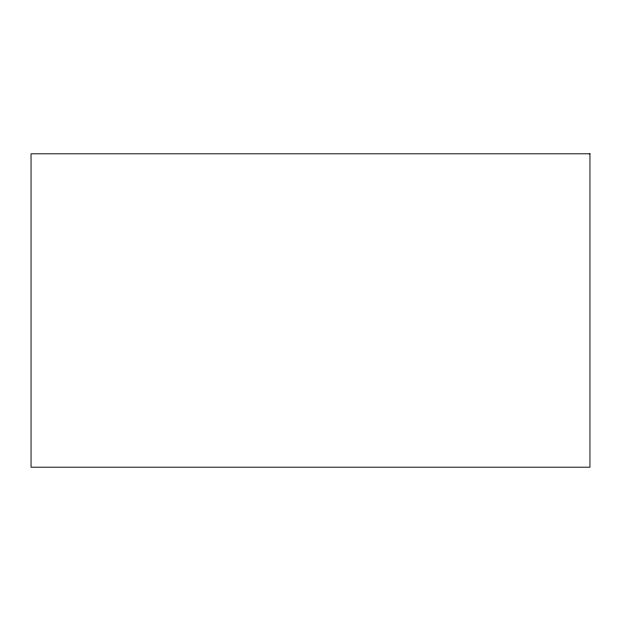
<?xml version="1.0" encoding="UTF-8"?>
<svg xmlns="http://www.w3.org/2000/svg" width="621" height="621" viewBox="0 0 621 621"><rect width="100%" height="100%" fill="white"/><g stroke="black" fill="none" stroke-linecap="round" stroke-linejoin="round"><path stroke-width="0.93" d="M589.95 153.806L31.05 153.806L31.05 467.194L589.95 467.194L589.95 153.806"/></g></svg>
